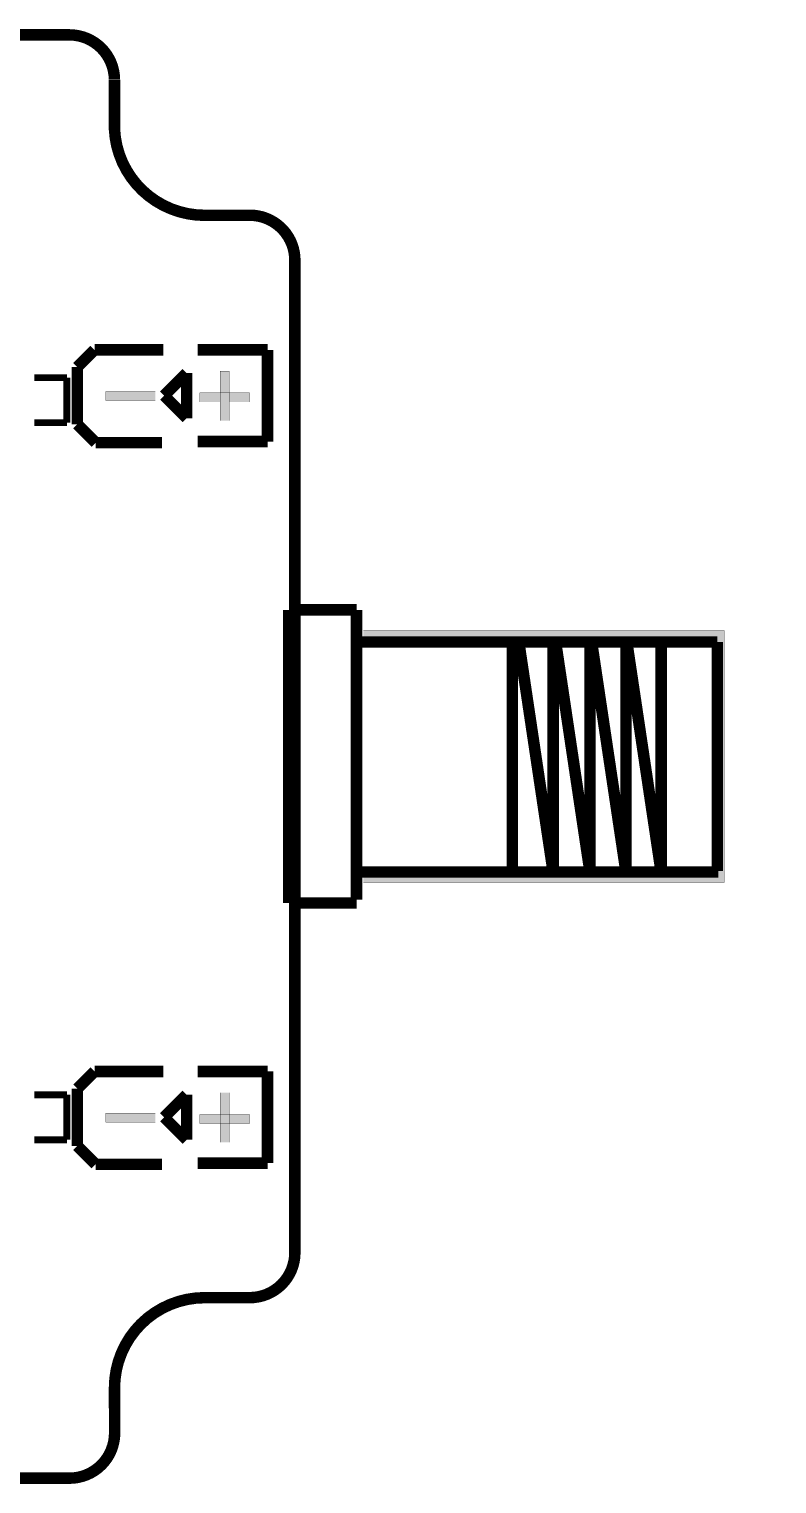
# Model space of a CAD drawing. Header units: millimetres. Extents: x -1.2 to 77.7, y -16.1 to 16.1.
# Drawn here: x 61.11 to 77.69, y -16.13 to 16.13 of the extents above; entities that cross this region are included whole.
import ezdxf

# ---------------------------------------------------------------- set-up
doc = ezdxf.new("R2010")
doc.units = ezdxf.units.MM
doc.header["$MEASUREMENT"] = 0
for name, color, linetype, true_color in [('Board-Outline-Layer', 7, 'Continuous', 0xff00ff), ('Document-Layer', 7, 'Continuous', 0xffffff), ('Top-Silkscreen-Layer', 7, 'Continuous', 0xffcc00)]:
    doc.layers.add(name, color=color, linetype=linetype, true_color=true_color)

msp = doc.modelspace()

# ---------------------------------------------------------------- hatches: boundary and pattern name
at = {"layer": 'Document-Layer'}
for points in [[(65.341, 7.444), (65.341, 8.544), (65.541, 8.544), (65.541, 7.444)], [(65.341, 7.444), (65.341, 8.544), (65.541, 8.544), (65.541, 7.444)], [(63.906, 7.891), (62.806, 7.891), (62.806, 8.091), (63.906, 8.091)], [(63.906, 7.891), (62.806, 7.891), (62.806, 8.091), (63.906, 8.091)], [(64.894, 8.06), (65.994, 8.06), (65.994, 7.86), (64.894, 7.86)], [(64.894, 8.06), (65.994, 8.06), (65.994, 7.86), (64.894, 7.86)], [(76.265, 2.54), (68.518, 2.54), (68.518, 2.794), (76.519, 2.794), (76.519, -2.794), (68.518, -2.794), (68.518, -2.54), (76.265, -2.54)], [(76.265, 2.54), (68.518, 2.54), (68.518, 2.794), (76.519, 2.794), (76.519, -2.794), (68.518, -2.794), (68.518, -2.54), (76.265, -2.54)], [(65.341, -8.556), (65.341, -7.456), (65.541, -7.456), (65.541, -8.556)], [(65.341, -8.556), (65.341, -7.456), (65.541, -7.456), (65.541, -8.556)], [(63.906, -8.109), (62.806, -8.109), (62.806, -7.909), (63.906, -7.909)], [(63.906, -8.109), (62.806, -8.109), (62.806, -7.909), (63.906, -7.909)], [(64.894, -7.94), (65.994, -7.94), (65.994, -8.14), (64.894, -8.14)], [(64.894, -7.94), (65.994, -7.94), (65.994, -8.14), (64.894, -8.14)]]:
    msp.add_hatch(color=256, dxfattribs=at).paths.add_polyline_path(points)

# ---------------------------------------------------------------- linework, layer by layer
at = {"layer": 'Board-Outline-Layer', "const_width": 0.254}
for points in [[(62, 15.999), (7, 16)], [(62.999, 15), (62.999, 14)], [(65, 11.998), (66, 11.998)], [(67, 10.997), (67, -11)], [(65, -12), (66, -12)], [(63, -14), (63.003, -15.002)], [(7, -16), (62, -16.003)]]:
    msp.add_lwpolyline(points, dxfattribs=at)
for points in [[(62.999, 15.003, 0.413), (62, 15.999)], [(63, 14.1, 0.429), (65, 11.998)], [(67, 10.997, 0.415), (66, 12)], [(66, -12, 0.414), (67, -11)], [(65, -12, 0.414), (63, -14)], [(62, -16.003, 0.414), (63.003, -15.002)]]:
    msp.add_lwpolyline(points, format="xyb", dxfattribs=at)
at = {"layer": 'Document-Layer', "const_width": 0.00508}
for points in [[(65.341, 7.444), (65.341, 8.544), (65.541, 8.544), (65.541, 7.444)], [(65.341, 7.444), (65.341, 8.544), (65.541, 8.544), (65.541, 7.444)], [(63.906, 7.891), (62.806, 7.891), (62.806, 8.091), (63.906, 8.091)], [(63.906, 7.891), (62.806, 7.891), (62.806, 8.091), (63.906, 8.091)], [(64.894, 8.06), (65.994, 8.06), (65.994, 7.86), (64.894, 7.86)], [(64.894, 8.06), (65.994, 8.06), (65.994, 7.86), (64.894, 7.86)], [(76.265, 2.54), (68.518, 2.54), (68.518, 2.794), (76.519, 2.794), (76.519, -2.794), (68.518, -2.794), (68.518, -2.54), (76.265, -2.54)], [(76.265, 2.54), (68.518, 2.54), (68.518, 2.794), (76.519, 2.794), (76.519, -2.794), (68.518, -2.794), (68.518, -2.54), (76.265, -2.54)], [(65.341, -8.556), (65.341, -7.456), (65.541, -7.456), (65.541, -8.556)], [(65.341, -8.556), (65.341, -7.456), (65.541, -7.456), (65.541, -8.556)], [(63.906, -8.109), (62.806, -8.109), (62.806, -7.909), (63.906, -7.909)], [(63.906, -8.109), (62.806, -8.109), (62.806, -7.909), (63.906, -7.909)], [(64.894, -7.94), (65.994, -7.94), (65.994, -8.14), (64.894, -8.14)], [(64.894, -7.94), (65.994, -7.94), (65.994, -8.14), (64.894, -8.14)]]:
    msp.add_lwpolyline(points, close=True, dxfattribs=at)
at = {"layer": 'Top-Silkscreen-Layer'}
for points, const_width in [([(62.176, 8.634), (62.557, 9.015)], 0.254), ([(62.176, 8.634), (62.557, 9.015)], 0.254), ([(62.557, 9.015), (64.081, 9.015)], 0.254), ([(62.557, 9.015), (64.081, 9.015)], 0.254), ([(66.393, 9.015), (64.843, 9.015)], 0.254), ([(66.393, 9.015), (64.843, 9.015)], 0.254), ([(66.393, 6.983), (66.393, 9.015)], 0.254), ([(66.393, 6.983), (66.393, 9.015)], 0.254), ([(62.176, 7.364), (62.176, 8.634)], 0.254), ([(62.176, 7.364), (62.176, 8.634)], 0.254), ([(61.226, 8.399), (61.944, 8.399)], 0.152), ([(61.226, 8.399), (61.944, 8.399)], 0.152), ([(61.944, 8.399), (61.944, 7.401)], 0.152), ([(61.944, 8.399), (61.944, 7.401)], 0.152), ([(64.6, 8.5), (64.2, 8.1)], 0.254), ([(64.6, 8.5), (64.2, 8.1)], 0.254), ([(64.6, 8.5), (64.6, 7.5)], 0.254), ([(64.6, 8.5), (64.6, 7.5)], 0.254), ([(64.2, 8.1), (64.1, 8)], 0.254), ([(64.2, 8.1), (64.1, 8)], 0.254), ([(64.1, 8), (64.2, 7.9)], 0.254), ([(64.1, 8), (64.2, 7.9)], 0.254), ([(64.2, 7.9), (64.6, 7.5)], 0.254), ([(64.2, 7.9), (64.6, 7.5)], 0.254), ([(61.944, 7.401), (61.226, 7.401)], 0.152), ([(61.944, 7.401), (61.226, 7.401)], 0.152), ([(62.583, 6.957), (62.176, 7.364)], 0.254), ([(62.583, 6.957), (62.176, 7.364)], 0.254), ([(64.843, 6.983), (66.393, 6.983)], 0.254), ([(64.843, 6.983), (66.393, 6.983)], 0.254), ([(64.056, 6.957), (62.583, 6.957)], 0.254), ([(64.056, 6.957), (62.583, 6.957)], 0.254), ([(66.867, 3.25), (68.367, 3.25)], 0.254), ([(66.867, 3.25), (66.867, -3.25)], 0.254), ([(66.867, 3.25), (68.367, 3.25)], 0.254), ([(66.867, 3.25), (66.867, -3.25)], 0.254), ([(68.367, 3.25), (68.367, -3.175)], 0.254), ([(68.367, 3.25), (68.367, -3.175)], 0.254), ([(68.367, 2.538), (76.367, 2.538)], 0.254), ([(68.367, 2.538), (76.367, 2.538)], 0.254), ([(71.82, 2.538), (71.82, -2.564)], 0.254), ([(71.82, 2.538), (71.82, -2.564)], 0.254), ([(72.727, -2.564), (71.965, 2.538)], 0.254), ([(72.727, -2.564), (71.965, 2.538)], 0.254), ([(72.727, 2.538), (72.727, -2.564)], 0.254), ([(72.727, 2.538), (72.727, -2.564)], 0.254), ([(73.544, -2.564), (72.782, 2.538)], 0.254), ([(73.544, -2.564), (72.782, 2.538)], 0.254), ([(73.544, 2.538), (73.544, -2.564)], 0.254), ([(73.544, 2.538), (73.544, -2.564)], 0.254), ([(74.342, -2.564), (73.58, 2.538)], 0.254), ([(74.342, -2.564), (73.58, 2.538)], 0.254), ([(74.342, 2.538), (74.342, -2.564)], 0.254), ([(74.342, 2.538), (74.342, -2.564)], 0.254), ([(75.122, -2.564), (74.36, 2.538)], 0.254), ([(75.122, -2.564), (74.36, 2.538)], 0.254), ([(75.122, 2.538), (75.122, -2.564)], 0.254), ([(75.122, 2.538), (75.122, -2.564)], 0.254), ([(76.367, 2.538), (76.367, -2.54)], 0.254), ([(76.367, 2.538), (76.367, -2.54)], 0.254), ([(68.367, -2.564), (76.392, -2.564)], 0.254), ([(68.367, -2.564), (76.392, -2.564)], 0.254), ([(66.867, -3.25), (68.367, -3.25)], 0.254), ([(66.867, -3.25), (68.367, -3.25)], 0.254), ([(62.176, -7.366), (62.557, -6.985)], 0.254), ([(62.176, -7.366), (62.557, -6.985)], 0.254), ([(62.557, -6.985), (64.081, -6.985)], 0.254), ([(62.557, -6.985), (64.081, -6.985)], 0.254), ([(66.393, -6.985), (64.843, -6.985)], 0.254), ([(66.393, -6.985), (64.843, -6.985)], 0.254), ([(66.393, -9.017), (66.393, -6.985)], 0.254), ([(66.393, -9.017), (66.393, -6.985)], 0.254), ([(62.176, -8.636), (62.176, -7.366)], 0.254), ([(62.176, -8.636), (62.176, -7.366)], 0.254), ([(64.6, -7.5), (64.2, -7.9)], 0.254), ([(64.6, -7.5), (64.2, -7.9)], 0.254), ([(64.6, -7.5), (64.6, -8.5)], 0.254), ([(64.6, -7.5), (64.6, -8.5)], 0.254), ([(61.944, -7.501), (61.226, -7.501)], 0.152), ([(61.944, -7.501), (61.226, -7.501)], 0.152), ([(61.944, -8.499), (61.944, -7.501)], 0.152), ([(61.944, -8.499), (61.944, -7.501)], 0.152), ([(64.2, -7.9), (64.1, -8)], 0.254), ([(64.2, -7.9), (64.1, -8)], 0.254), ([(64.1, -8), (64.2, -8.1)], 0.254), ([(64.1, -8), (64.2, -8.1)], 0.254), ([(64.2, -8.1), (64.6, -8.5)], 0.254), ([(64.2, -8.1), (64.6, -8.5)], 0.254), ([(61.226, -8.499), (61.944, -8.499)], 0.152), ([(61.226, -8.499), (61.944, -8.499)], 0.152), ([(62.583, -9.043), (62.176, -8.636)], 0.254), ([(62.583, -9.043), (62.176, -8.636)], 0.254), ([(64.056, -9.043), (62.583, -9.043)], 0.254), ([(64.056, -9.043), (62.583, -9.043)], 0.254), ([(64.843, -9.017), (66.393, -9.017)], 0.254), ([(64.843, -9.017), (66.393, -9.017)], 0.254)]:
    msp.add_lwpolyline(points, dxfattribs=dict(at, const_width=const_width))

doc.saveas('drawing.dxf')
